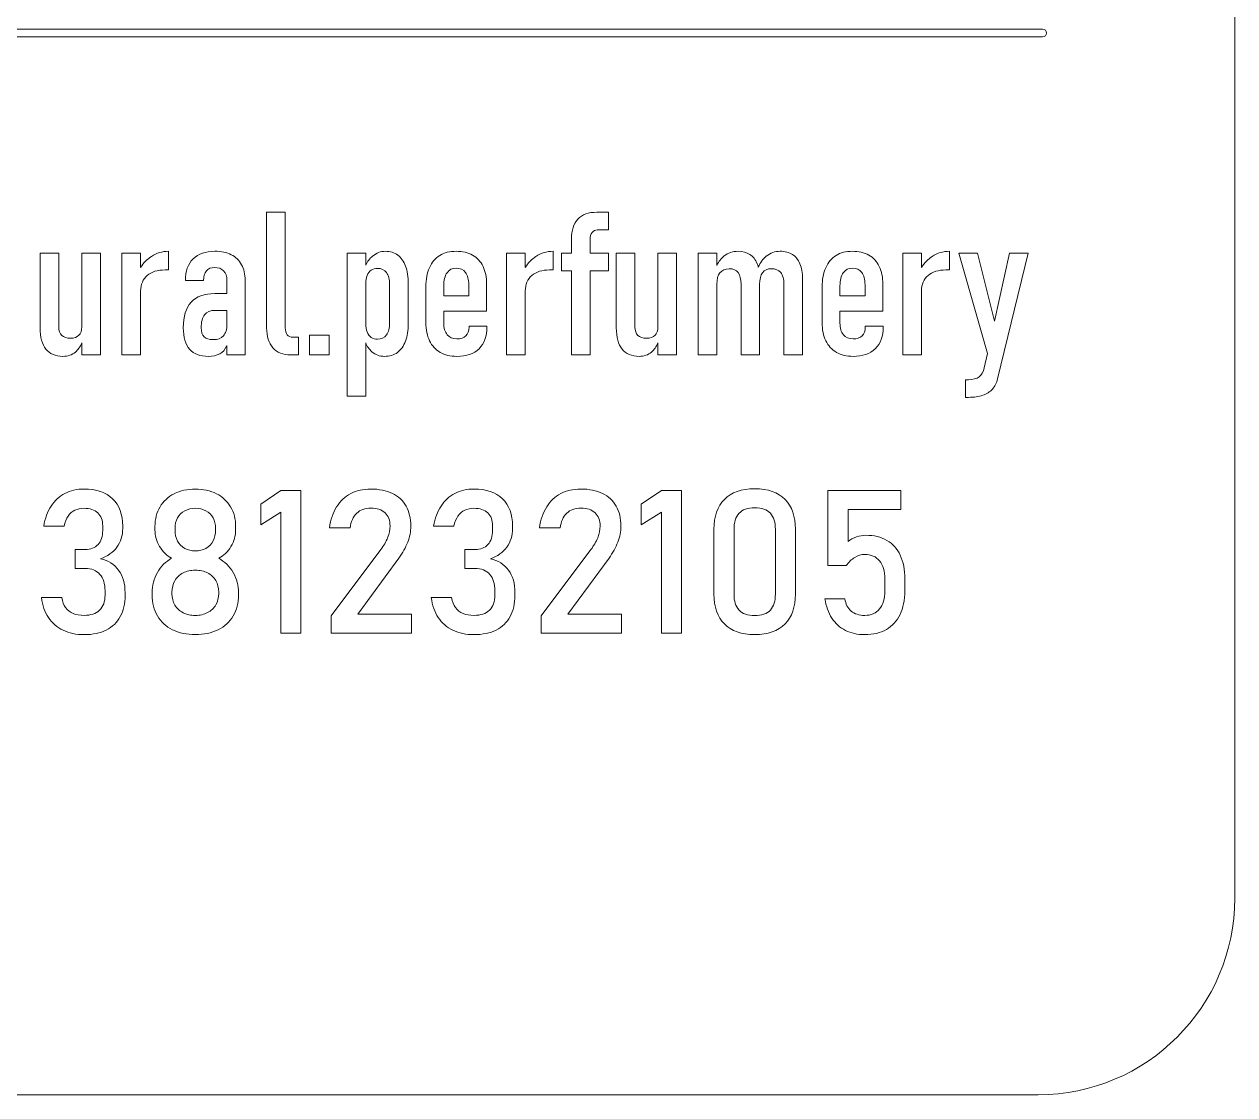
# Model space of a CAD drawing. Header units: millimetres. Extents: x -20 to 20, y -20 to 20.
# Drawn here: x 1.52 to 20, y -20 to -3.65 of the extents above; entities that cross this region are included whole.
import ezdxf

# ---------------------------------------------------------------- set-up
doc = ezdxf.new("R2010")
doc.units = ezdxf.units.MM
doc.header["$MEASUREMENT"] = 0
doc.layers.add('Layer 1', color=7, linetype='Continuous')

msp = doc.modelspace()

# ---------------------------------------------------------------- linework, layer by layer
at = {"layer": 'Layer 1', "color": 250, "lineweight": 18}
msp.add_open_spline([(17, 20), (17, 20), (-17, 20), (-17, 20), (-18.6523, 20), (-20, 18.6523), (-20, 17), (-20, 17), (-20, -17), (-20, -17), (-20, -18.6523), (-18.6523, -20), (-17, -20), (-17, -20), (17, -20), (17, -20), (18.6523, -20), (20, -18.6523), (20, -17), (20, -17), (20, 17), (20, 17), (20, 18.6523), (18.6523, 20), (17, 20)], degree=3, knots=[0, 0, 0, 0, 0.125, 0.125, 0.125, 0.25, 0.25, 0.25, 0.375, 0.375, 0.375, 0.5, 0.5, 0.5, 0.625, 0.625, 0.625, 0.75, 0.75, 0.75, 0.875, 0.875, 0.875, 1, 1, 1, 1], dxfattribs=at)
at = {"layer": 'Layer 1', "color": 250, "lineweight": 9}
for points, knots in [([(-8.4018, -3.8484), (-8.4348, -3.8484), (-8.4615, -3.8216), (-8.4615, -3.7887), (-8.4615, -3.7557), (-8.4348, -3.729), (-8.4018, -3.729), (-8.4018, -3.729), (17.0655, -3.729), (17.0655, -3.729), (17.0985, -3.729), (17.1252, -3.7557), (17.1252, -3.7887), (17.1252, -3.8216), (17.0985, -3.8484), (17.0655, -3.8484), (17.0655, -3.8484), (-8.4018, -3.8484), (-8.4018, -3.8484)], [0, 0, 0, 0, 0.1666667, 0.1666667, 0.1666667, 0.3333333, 0.3333333, 0.3333333, 0.5, 0.5, 0.5, 0.6666667, 0.6666667, 0.6666667, 0.8333333, 0.8333333, 0.8333333, 1, 1, 1, 1]), ([(5.5049, -8.2903), (5.5049, -8.3353), (5.5147, -8.3705), (5.5341, -8.3951), (5.5535, -8.4201), (5.5816, -8.4329), (5.6189, -8.4329), (5.6189, -8.4329), (5.7043, -8.4329), (5.7043, -8.4329), (5.7043, -8.4329), (5.7043, -8.7023), (5.7043, -8.7023), (5.7043, -8.7023), (5.5842, -8.7023), (5.5842, -8.7023), (5.4686, -8.7023), (5.3787, -8.6665), (5.3153, -8.5944), (5.2519, -8.5224), (5.2202, -8.4211), (5.2202, -8.2903), (5.2202, -8.2903), (5.2202, -6.5246), (5.2202, -6.5246), (5.2202, -6.5246), (5.5049, -6.5246), (5.5049, -6.5246), (5.5049, -6.5246), (5.5049, -8.2903), (5.5049, -8.2903)], [0, 0, 0, 0, 0.1, 0.1, 0.1, 0.2, 0.2, 0.2, 0.3, 0.3, 0.3, 0.4, 0.4, 0.4, 0.5, 0.5, 0.5, 0.6, 0.6, 0.6, 0.7, 0.7, 0.7, 0.8, 0.8, 0.8, 0.9, 0.9, 0.9, 1, 1, 1, 1]), ([(9.8741, -6.9366), (9.8741, -6.8006), (9.9063, -6.6984), (9.9708, -6.6289), (10.0352, -6.5593), (10.1323, -6.5246), (10.2621, -6.5246), (10.2621, -6.5246), (10.4385, -6.5246), (10.4385, -6.5246), (10.4385, -6.5246), (10.4385, -6.7945), (10.4385, -6.7945), (10.4385, -6.7945), (10.2708, -6.7945), (10.2708, -6.7945), (10.235, -6.7945), (10.2074, -6.8073), (10.1875, -6.8334), (10.1681, -6.8594), (10.1584, -6.8942), (10.1584, -6.9381), (10.1584, -6.9381), (10.1584, -7.1477), (10.1584, -7.1477), (10.1584, -7.1477), (10.4385, -7.1477), (10.4385, -7.1477), (10.4385, -7.1477), (10.4385, -7.4171), (10.4385, -7.4171), (10.4385, -7.4171), (10.1584, -7.4171), (10.1584, -7.4171), (10.1584, -7.4171), (10.1584, -8.7023), (10.1584, -8.7023), (10.1584, -8.7023), (9.8741, -8.7023), (9.8741, -8.7023), (9.8741, -8.7023), (9.8741, -7.4171), (9.8741, -7.4171), (9.8741, -7.4171), (9.7213, -7.4171), (9.7213, -7.4171), (9.7213, -7.4171), (9.7213, -7.1477), (9.7213, -7.1477), (9.7213, -7.1477), (9.8741, -7.1477), (9.8741, -7.1477), (9.8741, -7.1477), (9.8741, -6.9366), (9.8741, -6.9366)], [0, 0, 0, 0, 0.0555556, 0.0555556, 0.0555556, 0.1111111, 0.1111111, 0.1111111, 0.1666667, 0.1666667, 0.1666667, 0.2222222, 0.2222222, 0.2222222, 0.2777778, 0.2777778, 0.2777778, 0.3333333, 0.3333333, 0.3333333, 0.3888889, 0.3888889, 0.3888889, 0.4444444, 0.4444444, 0.4444444, 0.5, 0.5, 0.5, 0.5555556, 0.5555556, 0.5555556, 0.6111111, 0.6111111, 0.6111111, 0.6666667, 0.6666667, 0.6666667, 0.7222222, 0.7222222, 0.7222222, 0.7777778, 0.7777778, 0.7777778, 0.8333333, 0.8333333, 0.8333333, 0.8888889, 0.8888889, 0.8888889, 0.9444444, 0.9444444, 0.9444444, 1, 1, 1, 1]), ([(2.3973, -7.1477), (2.3973, -7.1477), (2.6821, -7.1477), (2.6821, -7.1477), (2.6821, -7.1477), (2.6821, -8.7023), (2.6821, -8.7023), (2.6821, -8.7023), (2.3973, -8.7023), (2.3973, -8.7023), (2.3973, -8.7023), (2.3973, -8.52), (2.3973, -8.52), (2.3719, -8.5798), (2.3395, -8.6265), (2.3002, -8.6599), (2.2491, -8.7028), (2.1857, -8.7248), (2.11, -8.7248), (1.995, -8.7248), (1.9086, -8.688), (1.8503, -8.6139), (1.7915, -8.5402), (1.7624, -8.4319), (1.7624, -8.2887), (1.7624, -8.2887), (1.7624, -7.1477), (1.7624, -7.1477), (1.7624, -7.1477), (2.0471, -7.1477), (2.0471, -7.1477), (2.0471, -7.1477), (2.0471, -8.277), (2.0471, -8.277), (2.0471, -8.3327), (2.062, -8.3751), (2.0921, -8.4043), (2.1218, -8.4334), (2.1657, -8.4477), (2.224, -8.4477), (2.2818, -8.4477), (2.3252, -8.4329), (2.3539, -8.4038), (2.3821, -8.375), (2.3964, -8.3324), (2.3973, -8.2763), (2.3973, -8.2763), (2.3973, -8.2735), (2.3973, -8.2735), (2.3973, -8.2735), (2.3973, -8.2708), (2.3973, -8.2708), (2.3973, -8.2708), (2.3973, -7.1477), (2.3973, -7.1477)], [0, 0, 0, 0, 0.0555556, 0.0555556, 0.0555556, 0.1111111, 0.1111111, 0.1111111, 0.1666667, 0.1666667, 0.1666667, 0.2222222, 0.2222222, 0.2222222, 0.2777778, 0.2777778, 0.2777778, 0.3333333, 0.3333333, 0.3333333, 0.3888889, 0.3888889, 0.3888889, 0.4444444, 0.4444444, 0.4444444, 0.5, 0.5, 0.5, 0.5555556, 0.5555556, 0.5555556, 0.6111111, 0.6111111, 0.6111111, 0.6666667, 0.6666667, 0.6666667, 0.7222222, 0.7222222, 0.7222222, 0.7777778, 0.7777778, 0.7777778, 0.8333333, 0.8333333, 0.8333333, 0.8888889, 0.8888889, 0.8888889, 0.9444444, 0.9444444, 0.9444444, 1, 1, 1, 1]), ([(3.0113, -7.1477), (3.0113, -7.1477), (3.296, -7.1477), (3.296, -7.1477), (3.296, -7.1477), (3.296, -7.3661), (3.296, -7.3661), (3.3415, -7.2973), (3.396, -7.2417), (3.4601, -7.1994), (3.5394, -7.1472), (3.6268, -7.1206), (3.7229, -7.1206), (3.7229, -7.1206), (3.7229, -7.1206), (3.7229, -7.1206), (3.7229, -7.1206), (3.7229, -7.4054), (3.7229, -7.4054), (3.7157, -7.4054), (3.7081, -7.4054), (3.6994, -7.4054), (3.6912, -7.4054), (3.681, -7.4054), (3.6687, -7.4054), (3.5532, -7.4054), (3.4627, -7.4335), (3.3973, -7.4897), (3.3318, -7.5465), (3.2981, -7.6242), (3.296, -7.7228), (3.296, -7.7228), (3.296, -8.7023), (3.296, -8.7023), (3.296, -8.7023), (3.0113, -8.7023), (3.0113, -8.7023), (3.0113, -8.7023), (3.0113, -7.1477), (3.0113, -7.1477)], [0, 0, 0, 0, 0.0769231, 0.0769231, 0.0769231, 0.1538462, 0.1538462, 0.1538462, 0.2307692, 0.2307692, 0.2307692, 0.3076923, 0.3076923, 0.3076923, 0.3846154, 0.3846154, 0.3846154, 0.4615385, 0.4615385, 0.4615385, 0.5384615, 0.5384615, 0.5384615, 0.6153846, 0.6153846, 0.6153846, 0.6923077, 0.6923077, 0.6923077, 0.7692308, 0.7692308, 0.7692308, 0.8461538, 0.8461538, 0.8461538, 0.9230769, 0.9230769, 0.9230769, 1, 1, 1, 1]), ([(4.6139, -7.5654), (4.6139, -7.5025), (4.597, -7.4539), (4.5638, -7.4197), (4.5301, -7.3849), (4.4836, -7.3681), (4.4238, -7.3681), (4.3706, -7.3681), (4.3297, -7.3849), (4.3, -7.4197), (4.2709, -7.4539), (4.2561, -7.5025), (4.2561, -7.5654), (4.2561, -7.5654), (3.979, -7.5654), (3.979, -7.5654), (3.979, -7.4238), (4.0184, -7.3144), (4.0971, -7.2367), (4.1763, -7.1595), (4.2873, -7.1206), (4.4314, -7.1206), (4.528, -7.1206), (4.6109, -7.138), (4.6799, -7.1733), (4.7489, -7.2081), (4.801, -7.2587), (4.8373, -7.3251), (4.8731, -7.3916), (4.891, -7.4718), (4.891, -7.5654), (4.891, -7.5654), (4.891, -8.7023), (4.891, -8.7023), (4.891, -8.7023), (4.6139, -8.7023), (4.6139, -8.7023), (4.6139, -8.7023), (4.6139, -8.5586), (4.6139, -8.5586), (4.6139, -8.5586), (4.6088, -8.5704), (4.6088, -8.5704), (4.5853, -8.6226), (4.5505, -8.6609), (4.504, -8.6865), (4.4575, -8.712), (4.3997, -8.7248), (4.3307, -8.7248), (4.2029, -8.7248), (4.1073, -8.6885), (4.0434, -8.6164), (3.9795, -8.5438), (3.9473, -8.4349), (3.9473, -8.2887), (3.9473, -8.1144), (3.9872, -7.9836), (4.0674, -7.8972), (4.1472, -7.8108), (4.2673, -7.7678), (4.4284, -7.7678), (4.4284, -7.7678), (4.6139, -7.7678), (4.6139, -7.7678), (4.6139, -7.7678), (4.6139, -7.5654), (4.6139, -7.5654)], [0, 0, 0, 0, 0.0454545, 0.0454545, 0.0454545, 0.0909091, 0.0909091, 0.0909091, 0.1363636, 0.1363636, 0.1363636, 0.1818182, 0.1818182, 0.1818182, 0.2272727, 0.2272727, 0.2272727, 0.2727273, 0.2727273, 0.2727273, 0.3181818, 0.3181818, 0.3181818, 0.3636364, 0.3636364, 0.3636364, 0.4090909, 0.4090909, 0.4090909, 0.4545455, 0.4545455, 0.4545455, 0.5, 0.5, 0.5, 0.5454545, 0.5454545, 0.5454545, 0.5909091, 0.5909091, 0.5909091, 0.6363636, 0.6363636, 0.6363636, 0.6818182, 0.6818182, 0.6818182, 0.7272727, 0.7272727, 0.7272727, 0.7727273, 0.7727273, 0.7727273, 0.8181818, 0.8181818, 0.8181818, 0.8636364, 0.8636364, 0.8636364, 0.9090909, 0.9090909, 0.9090909, 0.9545455, 0.9545455, 0.9545455, 1, 1, 1, 1]), ([(6.4471, -7.1477), (6.4471, -7.1477), (6.7318, -7.1477), (6.7318, -7.1477), (6.7318, -7.1477), (6.7318, -7.3311), (6.7318, -7.3311), (6.7601, -7.2753), (6.795, -7.2299), (6.8366, -7.1948), (6.8954, -7.1457), (6.9609, -7.1206), (7.0329, -7.1206), (7.1066, -7.1206), (7.1699, -7.1401), (7.2221, -7.1784), (7.2747, -7.2168), (7.3146, -7.273), (7.3412, -7.3471), (7.3683, -7.4207), (7.3816, -7.5102), (7.3816, -7.615), (7.3816, -7.615), (7.3816, -8.2218), (7.3816, -8.2218), (7.3816, -8.3276), (7.3678, -8.4181), (7.3392, -8.4932), (7.3105, -8.5689), (7.2696, -8.6261), (7.2154, -8.6655), (7.1618, -8.7049), (7.0963, -8.7248), (7.0191, -8.7248), (6.9455, -8.7248), (6.8811, -8.7013), (6.8269, -8.6542), (6.7863, -8.6193), (6.7548, -8.5747), (6.7318, -8.5195), (6.7318, -8.5195), (6.7318, -9.3341), (6.7318, -9.3341), (6.7318, -9.3341), (6.4471, -9.3341), (6.4471, -9.3341), (6.4471, -9.3341), (6.4471, -7.1477), (6.4471, -7.1477)], [0, 0, 0, 0, 0.0625, 0.0625, 0.0625, 0.125, 0.125, 0.125, 0.1875, 0.1875, 0.1875, 0.25, 0.25, 0.25, 0.3125, 0.3125, 0.3125, 0.375, 0.375, 0.375, 0.4375, 0.4375, 0.4375, 0.5, 0.5, 0.5, 0.5625, 0.5625, 0.5625, 0.625, 0.625, 0.625, 0.6875, 0.6875, 0.6875, 0.75, 0.75, 0.75, 0.8125, 0.8125, 0.8125, 0.875, 0.875, 0.875, 0.9375, 0.9375, 0.9375, 1, 1, 1, 1]), ([(8.1243, -8.7248), (8.0246, -8.7248), (7.9398, -8.7043), (7.8692, -8.664), (7.7987, -8.6236), (7.745, -8.5648), (7.7077, -8.4881), (7.6699, -8.4114), (7.6515, -8.3184), (7.6515, -8.2095), (7.6515, -8.2095), (7.6515, -7.6661), (7.6515, -7.6661), (7.6515, -7.5511), (7.6693, -7.4529), (7.7062, -7.3711), (7.7425, -7.2888), (7.7951, -7.227), (7.8641, -7.1845), (7.9326, -7.1421), (8.0159, -7.1206), (8.1126, -7.1206), (8.2102, -7.1206), (8.294, -7.1406), (8.3641, -7.1799), (8.4341, -7.2193), (8.4873, -7.2766), (8.5236, -7.3522), (8.5604, -7.4274), (8.5783, -7.5189), (8.5783, -7.6257), (8.5783, -7.6257), (8.5783, -8.0357), (8.5783, -8.0357), (8.5783, -8.0357), (7.9239, -8.0357), (7.9239, -8.0357), (7.9239, -8.0357), (7.9239, -8.2172), (7.9239, -8.2172), (7.9239, -8.2928), (7.9413, -8.3521), (7.9761, -8.3946), (8.0113, -8.437), (8.0604, -8.4579), (8.1243, -8.4579), (8.1836, -8.4579), (8.2291, -8.4426), (8.2618, -8.4109), (8.294, -8.3797), (8.3104, -8.3347), (8.3104, -8.277), (8.3104, -8.277), (8.3104, -8.2662), (8.3104, -8.2662), (8.3104, -8.2662), (8.5829, -8.2662), (8.5829, -8.2662), (8.5829, -8.2662), (8.5829, -8.277), (8.5829, -8.277), (8.5829, -8.4196), (8.543, -8.53), (8.4632, -8.6077), (8.383, -8.6859), (8.2705, -8.7248), (8.1243, -8.7248)], [0, 0, 0, 0, 0.0454545, 0.0454545, 0.0454545, 0.0909091, 0.0909091, 0.0909091, 0.1363636, 0.1363636, 0.1363636, 0.1818182, 0.1818182, 0.1818182, 0.2272727, 0.2272727, 0.2272727, 0.2727273, 0.2727273, 0.2727273, 0.3181818, 0.3181818, 0.3181818, 0.3636364, 0.3636364, 0.3636364, 0.4090909, 0.4090909, 0.4090909, 0.4545455, 0.4545455, 0.4545455, 0.5, 0.5, 0.5, 0.5454545, 0.5454545, 0.5454545, 0.5909091, 0.5909091, 0.5909091, 0.6363636, 0.6363636, 0.6363636, 0.6818182, 0.6818182, 0.6818182, 0.7272727, 0.7272727, 0.7272727, 0.7727273, 0.7727273, 0.7727273, 0.8181818, 0.8181818, 0.8181818, 0.8636364, 0.8636364, 0.8636364, 0.9090909, 0.9090909, 0.9090909, 0.9545455, 0.9545455, 0.9545455, 1, 1, 1, 1]), ([(8.8824, -7.1477), (8.8824, -7.1477), (9.1671, -7.1477), (9.1671, -7.1477), (9.1671, -7.1477), (9.1671, -7.3661), (9.1671, -7.3661), (9.2126, -7.2973), (9.2671, -7.2417), (9.3312, -7.1994), (9.4105, -7.1472), (9.4979, -7.1206), (9.594, -7.1206), (9.594, -7.1206), (9.594, -7.1206), (9.594, -7.1206), (9.594, -7.1206), (9.594, -7.4054), (9.594, -7.4054), (9.5868, -7.4054), (9.5792, -7.4054), (9.5705, -7.4054), (9.5623, -7.4054), (9.5521, -7.4054), (9.5398, -7.4054), (9.4243, -7.4054), (9.3338, -7.4335), (9.2684, -7.4897), (9.2029, -7.5465), (9.1692, -7.6242), (9.1671, -7.7228), (9.1671, -7.7228), (9.1671, -8.7023), (9.1671, -8.7023), (9.1671, -8.7023), (8.8824, -8.7023), (8.8824, -8.7023), (8.8824, -8.7023), (8.8824, -7.1477), (8.8824, -7.1477)], [0, 0, 0, 0, 0.0769231, 0.0769231, 0.0769231, 0.1538462, 0.1538462, 0.1538462, 0.2307692, 0.2307692, 0.2307692, 0.3076923, 0.3076923, 0.3076923, 0.3846154, 0.3846154, 0.3846154, 0.4615385, 0.4615385, 0.4615385, 0.5384615, 0.5384615, 0.5384615, 0.6153846, 0.6153846, 0.6153846, 0.6923077, 0.6923077, 0.6923077, 0.7692308, 0.7692308, 0.7692308, 0.8461538, 0.8461538, 0.8461538, 0.9230769, 0.9230769, 0.9230769, 1, 1, 1, 1]), ([(11.193, -7.1477), (11.193, -7.1477), (11.4778, -7.1477), (11.4778, -7.1477), (11.4778, -7.1477), (11.4778, -8.7023), (11.4778, -8.7023), (11.4778, -8.7023), (11.193, -8.7023), (11.193, -8.7023), (11.193, -8.7023), (11.193, -8.52), (11.193, -8.52), (11.1676, -8.5798), (11.1352, -8.6265), (11.0959, -8.6599), (11.0448, -8.7028), (10.9814, -8.7248), (10.9057, -8.7248), (10.7907, -8.7248), (10.7043, -8.688), (10.646, -8.6139), (10.5872, -8.5402), (10.5581, -8.4319), (10.5581, -8.2887), (10.5581, -8.2887), (10.5581, -7.1477), (10.5581, -7.1477), (10.5581, -7.1477), (10.8428, -7.1477), (10.8428, -7.1477), (10.8428, -7.1477), (10.8428, -8.277), (10.8428, -8.277), (10.8428, -8.3327), (10.8577, -8.3751), (10.8878, -8.4043), (10.9175, -8.4334), (10.9614, -8.4477), (11.0197, -8.4477), (11.0775, -8.4477), (11.1209, -8.4329), (11.1496, -8.4038), (11.1778, -8.375), (11.1921, -8.3324), (11.193, -8.2763), (11.193, -8.2763), (11.193, -8.2735), (11.193, -8.2735), (11.193, -8.2735), (11.193, -8.2708), (11.193, -8.2708), (11.193, -8.2708), (11.193, -7.1477), (11.193, -7.1477)], [0, 0, 0, 0, 0.0555556, 0.0555556, 0.0555556, 0.1111111, 0.1111111, 0.1111111, 0.1666667, 0.1666667, 0.1666667, 0.2222222, 0.2222222, 0.2222222, 0.2777778, 0.2777778, 0.2777778, 0.3333333, 0.3333333, 0.3333333, 0.3888889, 0.3888889, 0.3888889, 0.4444444, 0.4444444, 0.4444444, 0.5, 0.5, 0.5, 0.5555556, 0.5555556, 0.5555556, 0.6111111, 0.6111111, 0.6111111, 0.6666667, 0.6666667, 0.6666667, 0.7222222, 0.7222222, 0.7222222, 0.7777778, 0.7777778, 0.7777778, 0.8333333, 0.8333333, 0.8333333, 0.8888889, 0.8888889, 0.8888889, 0.9444444, 0.9444444, 0.9444444, 1, 1, 1, 1]), ([(13.1162, -7.6242), (13.1162, -7.5439), (13.1003, -7.4846), (13.0681, -7.4458), (13.0364, -7.4069), (12.9884, -7.3875), (12.9245, -7.3875), (12.8647, -7.3875), (12.8197, -7.4074), (12.7906, -7.4478), (12.7618, -7.4869), (12.747, -7.5463), (12.7461, -7.6252), (12.7461, -7.6252), (12.7461, -7.629), (12.7461, -7.629), (12.7461, -7.629), (12.7461, -7.6329), (12.7461, -7.6329), (12.7461, -7.6329), (12.7461, -8.7023), (12.7461, -8.7023), (12.7461, -8.7023), (12.4619, -8.7023), (12.4619, -8.7023), (12.4619, -8.7023), (12.4619, -7.6242), (12.4619, -7.6242), (12.4619, -7.5439), (12.447, -7.4846), (12.4174, -7.4458), (12.3877, -7.4069), (12.3433, -7.3875), (12.2834, -7.3875), (12.2195, -7.3875), (12.1715, -7.4079), (12.1398, -7.4488), (12.1086, -7.4884), (12.0927, -7.5473), (12.0917, -7.6253), (12.0917, -7.6253), (12.0917, -7.6291), (12.0917, -7.6291), (12.0917, -7.6291), (12.0917, -7.6329), (12.0917, -7.6329), (12.0917, -7.6329), (12.0917, -8.7023), (12.0917, -8.7023), (12.0917, -8.7023), (11.807, -8.7023), (11.807, -8.7023), (11.807, -8.7023), (11.807, -7.1477), (11.807, -7.1477), (11.807, -7.1477), (12.0917, -7.1477), (12.0917, -7.1477), (12.0917, -7.1477), (12.0917, -7.3363), (12.0917, -7.3363), (12.1224, -7.2755), (12.1601, -7.2277), (12.2047, -7.1927), (12.2661, -7.1447), (12.3371, -7.1206), (12.4184, -7.1206), (12.4879, -7.1206), (12.5477, -7.137), (12.5963, -7.1687), (12.6454, -7.2004), (12.6827, -7.2479), (12.7077, -7.3103), (12.7147, -7.3274), (12.7209, -7.3455), (12.7259, -7.3646), (12.7566, -7.2923), (12.7969, -7.2359), (12.8473, -7.1958), (12.9097, -7.1457), (12.9807, -7.1206), (13.0605, -7.1206), (13.1336, -7.1206), (13.1954, -7.137), (13.2455, -7.1692), (13.2961, -7.2019), (13.3345, -7.2495), (13.3611, -7.3118), (13.3876, -7.3742), (13.4004, -7.4504), (13.4004, -7.5403), (13.4004, -7.5403), (13.4004, -8.7023), (13.4004, -8.7023), (13.4004, -8.7023), (13.1162, -8.7023), (13.1162, -8.7023), (13.1162, -8.7023), (13.1162, -7.6242), (13.1162, -7.6242)], [0, 0, 0, 0, 0.030303, 0.030303, 0.030303, 0.0606061, 0.0606061, 0.0606061, 0.0909091, 0.0909091, 0.0909091, 0.1212121, 0.1212121, 0.1212121, 0.1515152, 0.1515152, 0.1515152, 0.1818182, 0.1818182, 0.1818182, 0.2121212, 0.2121212, 0.2121212, 0.2424242, 0.2424242, 0.2424242, 0.2727273, 0.2727273, 0.2727273, 0.3030303, 0.3030303, 0.3030303, 0.3333333, 0.3333333, 0.3333333, 0.3636364, 0.3636364, 0.3636364, 0.3939394, 0.3939394, 0.3939394, 0.4242424, 0.4242424, 0.4242424, 0.4545455, 0.4545455, 0.4545455, 0.4848485, 0.4848485, 0.4848485, 0.5151515, 0.5151515, 0.5151515, 0.5454545, 0.5454545, 0.5454545, 0.5757576, 0.5757576, 0.5757576, 0.6060606, 0.6060606, 0.6060606, 0.6363636, 0.6363636, 0.6363636, 0.6666667, 0.6666667, 0.6666667, 0.6969697, 0.6969697, 0.6969697, 0.7272727, 0.7272727, 0.7272727, 0.7575758, 0.7575758, 0.7575758, 0.7878788, 0.7878788, 0.7878788, 0.8181818, 0.8181818, 0.8181818, 0.8484848, 0.8484848, 0.8484848, 0.8787879, 0.8787879, 0.8787879, 0.9090909, 0.9090909, 0.9090909, 0.9393939, 0.9393939, 0.9393939, 0.969697, 0.969697, 0.969697, 1, 1, 1, 1]), ([(14.1733, -8.7248), (14.0736, -8.7248), (13.9888, -8.7043), (13.9182, -8.664), (13.8477, -8.6236), (13.794, -8.5648), (13.7567, -8.4881), (13.7189, -8.4114), (13.7005, -8.3184), (13.7005, -8.2095), (13.7005, -8.2095), (13.7005, -7.6661), (13.7005, -7.6661), (13.7005, -7.5511), (13.7183, -7.4529), (13.7552, -7.3711), (13.7915, -7.2888), (13.8441, -7.227), (13.9131, -7.1845), (13.9816, -7.1421), (14.0649, -7.1206), (14.1616, -7.1206), (14.2592, -7.1206), (14.343, -7.1406), (14.4131, -7.1799), (14.4831, -7.2193), (14.5363, -7.2766), (14.5726, -7.3522), (14.6094, -7.4274), (14.6273, -7.5189), (14.6273, -7.6257), (14.6273, -7.6257), (14.6273, -8.0357), (14.6273, -8.0357), (14.6273, -8.0357), (13.9729, -8.0357), (13.9729, -8.0357), (13.9729, -8.0357), (13.9729, -8.2172), (13.9729, -8.2172), (13.9729, -8.2928), (13.9903, -8.3521), (14.0251, -8.3946), (14.0603, -8.437), (14.1094, -8.4579), (14.1733, -8.4579), (14.2326, -8.4579), (14.2781, -8.4426), (14.3108, -8.4109), (14.343, -8.3797), (14.3594, -8.3347), (14.3594, -8.277), (14.3594, -8.277), (14.3594, -8.2662), (14.3594, -8.2662), (14.3594, -8.2662), (14.6319, -8.2662), (14.6319, -8.2662), (14.6319, -8.2662), (14.6319, -8.277), (14.6319, -8.277), (14.6319, -8.4196), (14.592, -8.53), (14.5122, -8.6077), (14.432, -8.6859), (14.3195, -8.7248), (14.1733, -8.7248)], [0, 0, 0, 0, 0.0454545, 0.0454545, 0.0454545, 0.0909091, 0.0909091, 0.0909091, 0.1363636, 0.1363636, 0.1363636, 0.1818182, 0.1818182, 0.1818182, 0.2272727, 0.2272727, 0.2272727, 0.2727273, 0.2727273, 0.2727273, 0.3181818, 0.3181818, 0.3181818, 0.3636364, 0.3636364, 0.3636364, 0.4090909, 0.4090909, 0.4090909, 0.4545455, 0.4545455, 0.4545455, 0.5, 0.5, 0.5, 0.5454545, 0.5454545, 0.5454545, 0.5909091, 0.5909091, 0.5909091, 0.6363636, 0.6363636, 0.6363636, 0.6818182, 0.6818182, 0.6818182, 0.7272727, 0.7272727, 0.7272727, 0.7727273, 0.7727273, 0.7727273, 0.8181818, 0.8181818, 0.8181818, 0.8636364, 0.8636364, 0.8636364, 0.9090909, 0.9090909, 0.9090909, 0.9545455, 0.9545455, 0.9545455, 1, 1, 1, 1]), ([(14.9314, -7.1477), (14.9314, -7.1477), (15.2161, -7.1477), (15.2161, -7.1477), (15.2161, -7.1477), (15.2161, -7.3661), (15.2161, -7.3661), (15.2616, -7.2973), (15.3161, -7.2417), (15.3802, -7.1994), (15.4595, -7.1472), (15.5469, -7.1206), (15.643, -7.1206), (15.643, -7.1206), (15.643, -7.1206), (15.643, -7.1206), (15.643, -7.1206), (15.643, -7.4054), (15.643, -7.4054), (15.6358, -7.4054), (15.6282, -7.4054), (15.6195, -7.4054), (15.6113, -7.4054), (15.6011, -7.4054), (15.5888, -7.4054), (15.4733, -7.4054), (15.3828, -7.4335), (15.3174, -7.4897), (15.2519, -7.5465), (15.2182, -7.6242), (15.2161, -7.7228), (15.2161, -7.7228), (15.2161, -8.7023), (15.2161, -8.7023), (15.2161, -8.7023), (14.9314, -8.7023), (14.9314, -8.7023), (14.9314, -8.7023), (14.9314, -7.1477), (14.9314, -7.1477)], [0, 0, 0, 0, 0.0769231, 0.0769231, 0.0769231, 0.1538462, 0.1538462, 0.1538462, 0.2307692, 0.2307692, 0.2307692, 0.3076923, 0.3076923, 0.3076923, 0.3846154, 0.3846154, 0.3846154, 0.4615385, 0.4615385, 0.4615385, 0.5384615, 0.5384615, 0.5384615, 0.6153846, 0.6153846, 0.6153846, 0.6923077, 0.6923077, 0.6923077, 0.7692308, 0.7692308, 0.7692308, 0.8461538, 0.8461538, 0.8461538, 0.9230769, 0.9230769, 0.9230769, 1, 1, 1, 1]), ([(16.8469, -7.1477), (16.8469, -7.1477), (16.3796, -9.0663), (16.3796, -9.0663), (16.3638, -9.1302), (16.3372, -9.1828), (16.2999, -9.2247), (16.2621, -9.2667), (16.213, -9.2984), (16.1522, -9.3193), (16.0913, -9.3403), (16.0182, -9.351), (15.9334, -9.351), (15.9334, -9.351), (15.8914, -9.351), (15.8914, -9.351), (15.8914, -9.351), (15.8914, -9.0811), (15.8914, -9.0811), (15.8914, -9.0811), (15.9334, -9.0811), (15.9334, -9.0811), (16.0034, -9.0811), (16.0576, -9.0663), (16.0969, -9.0371), (16.1358, -9.0075), (16.1619, -8.9625), (16.1746, -8.9017), (16.1746, -8.9017), (16.2226, -8.6829), (16.2226, -8.6829), (16.2226, -8.6829), (15.7851, -7.1477), (15.7851, -7.1477), (15.7851, -7.1477), (16.0729, -7.1477), (16.0729, -7.1477), (16.0729, -7.1477), (16.3313, -8.1878), (16.3313, -8.1878), (16.3313, -8.1878), (16.5596, -7.1477), (16.5596, -7.1477), (16.5596, -7.1477), (16.8469, -7.1477), (16.8469, -7.1477)], [0, 0, 0, 0, 0.0666667, 0.0666667, 0.0666667, 0.1333333, 0.1333333, 0.1333333, 0.2, 0.2, 0.2, 0.2666667, 0.2666667, 0.2666667, 0.3333333, 0.3333333, 0.3333333, 0.4, 0.4, 0.4, 0.4666667, 0.4666667, 0.4666667, 0.5333333, 0.5333333, 0.5333333, 0.6, 0.6, 0.6, 0.6666667, 0.6666667, 0.6666667, 0.7333333, 0.7333333, 0.7333333, 0.8, 0.8, 0.8, 0.8666667, 0.8666667, 0.8666667, 0.9333333, 0.9333333, 0.9333333, 1, 1, 1, 1]), ([(6.7318, -7.6141), (6.7318, -7.6141), (6.7318, -7.6164), (6.7318, -7.6164), (6.7318, -7.6164), (6.7318, -7.6188), (6.7318, -7.6188), (6.7318, -7.6188), (6.7318, -7.6211), (6.7318, -7.6211), (6.7318, -7.6211), (6.7318, -8.2172), (6.7318, -8.2172), (6.7318, -8.2172), (6.7318, -8.2196), (6.7318, -8.2196), (6.7318, -8.2196), (6.7318, -8.222), (6.7318, -8.222), (6.7318, -8.222), (6.7318, -8.2244), (6.7318, -8.2244), (6.7324, -8.273), (6.7396, -8.3151), (6.7533, -8.3506), (6.7681, -8.3874), (6.7891, -8.4155), (6.8162, -8.4349), (6.8438, -8.4544), (6.8765, -8.4641), (6.9143, -8.4641), (6.9716, -8.4641), (7.0161, -8.4421), (7.0488, -8.3976), (7.081, -8.3532), (7.0974, -8.2908), (7.0974, -8.211), (7.0974, -8.211), (7.0974, -7.6267), (7.0974, -7.6267), (7.0974, -7.5501), (7.081, -7.4897), (7.0488, -7.4463), (7.0161, -7.4028), (6.9716, -7.3814), (6.9143, -7.3814), (6.8765, -7.3814), (6.8438, -7.3911), (6.8162, -7.41), (6.7891, -7.4289), (6.7681, -7.456), (6.7533, -7.4923), (6.7397, -7.5264), (6.7325, -7.567), (6.7318, -7.6141)], [0, 0, 0, 0, 0.0555556, 0.0555556, 0.0555556, 0.1111111, 0.1111111, 0.1111111, 0.1666667, 0.1666667, 0.1666667, 0.2222222, 0.2222222, 0.2222222, 0.2777778, 0.2777778, 0.2777778, 0.3333333, 0.3333333, 0.3333333, 0.3888889, 0.3888889, 0.3888889, 0.4444444, 0.4444444, 0.4444444, 0.5, 0.5, 0.5, 0.5555556, 0.5555556, 0.5555556, 0.6111111, 0.6111111, 0.6111111, 0.6666667, 0.6666667, 0.6666667, 0.7222222, 0.7222222, 0.7222222, 0.7777778, 0.7777778, 0.7777778, 0.8333333, 0.8333333, 0.8333333, 0.8888889, 0.8888889, 0.8888889, 0.9444444, 0.9444444, 0.9444444, 1, 1, 1, 1]), ([(7.9239, -7.8005), (7.9239, -7.8005), (8.3058, -7.8005), (8.3058, -7.8005), (8.3058, -7.8005), (8.3058, -7.6313), (8.3058, -7.6313), (8.3058, -7.5506), (8.2889, -7.4882), (8.2557, -7.4442), (8.222, -7.4003), (8.1744, -7.3783), (8.1126, -7.3783), (8.0527, -7.3783), (8.0062, -7.4018), (7.9735, -7.4488), (7.9403, -7.4959), (7.9239, -7.5628), (7.9239, -7.6492), (7.9239, -7.6492), (7.9239, -7.8005), (7.9239, -7.8005)], [0, 0, 0, 0, 0.1428571, 0.1428571, 0.1428571, 0.2857143, 0.2857143, 0.2857143, 0.4285714, 0.4285714, 0.4285714, 0.5714286, 0.5714286, 0.5714286, 0.7142857, 0.7142857, 0.7142857, 0.8571429, 0.8571429, 0.8571429, 1, 1, 1, 1]), ([(13.9729, -7.8005), (13.9729, -7.8005), (14.3548, -7.8005), (14.3548, -7.8005), (14.3548, -7.8005), (14.3548, -7.6313), (14.3548, -7.6313), (14.3548, -7.5506), (14.3379, -7.4882), (14.3047, -7.4442), (14.271, -7.4003), (14.2234, -7.3783), (14.1616, -7.3783), (14.1017, -7.3783), (14.0552, -7.4018), (14.0225, -7.4488), (13.9893, -7.4959), (13.9729, -7.5628), (13.9729, -7.6492), (13.9729, -7.6492), (13.9729, -7.8005), (13.9729, -7.8005)], [0, 0, 0, 0, 0.1428571, 0.1428571, 0.1428571, 0.2857143, 0.2857143, 0.2857143, 0.4285714, 0.4285714, 0.4285714, 0.5714286, 0.5714286, 0.5714286, 0.7142857, 0.7142857, 0.7142857, 0.8571429, 0.8571429, 0.8571429, 1, 1, 1, 1]), ([(4.6139, -8.2372), (4.6139, -8.2372), (4.6139, -8.2335), (4.6139, -8.2335), (4.6139, -8.2335), (4.6139, -8.0224), (4.6139, -8.0224), (4.6139, -8.0224), (4.4299, -8.0224), (4.4299, -8.0224), (4.3599, -8.0224), (4.3072, -8.0444), (4.2724, -8.0889), (4.2377, -8.1333), (4.2203, -8.2003), (4.2203, -8.2887), (4.2203, -8.3501), (4.2351, -8.3951), (4.2658, -8.4252), (4.296, -8.4554), (4.342, -8.4702), (4.4028, -8.4702), (4.4738, -8.4702), (4.5265, -8.4503), (4.5613, -8.4109), (4.5959, -8.3722), (4.6134, -8.3141), (4.6139, -8.2372)], [0, 0, 0, 0, 0.1111111, 0.1111111, 0.1111111, 0.2222222, 0.2222222, 0.2222222, 0.3333333, 0.3333333, 0.3333333, 0.4444444, 0.4444444, 0.4444444, 0.5555556, 0.5555556, 0.5555556, 0.6666667, 0.6666667, 0.6666667, 0.7777778, 0.7777778, 0.7777778, 0.8888889, 0.8888889, 0.8888889, 1, 1, 1, 1]), ([(5.8735, -8.4027), (5.8735, -8.4027), (6.1731, -8.4027), (6.1731, -8.4027), (6.1731, -8.4027), (6.1731, -8.7023), (6.1731, -8.7023), (6.1731, -8.7023), (5.8735, -8.7023), (5.8735, -8.7023), (5.8735, -8.7023), (5.8735, -8.4027), (5.8735, -8.4027)], [0, 0, 0, 0, 0.25, 0.25, 0.25, 0.5, 0.5, 0.5, 0.75, 0.75, 0.75, 1, 1, 1, 1]), ([(2.4342, -12.9739), (2.3125, -12.9739), (2.2051, -12.9514), (2.1121, -12.9074), (2.0191, -12.863), (1.9444, -12.7986), (1.8882, -12.7142), (1.832, -12.6299), (1.7962, -12.5281), (1.7814, -12.409), (1.7814, -12.409), (2.0927, -12.409), (2.0927, -12.409), (2.1019, -12.4714), (2.1213, -12.522), (2.151, -12.5619), (2.1811, -12.6017), (2.22, -12.6319), (2.267, -12.6513), (2.3145, -12.6708), (2.3703, -12.6805), (2.4342, -12.6805), (2.5349, -12.6805), (2.6136, -12.6534), (2.6693, -12.5997), (2.725, -12.5455), (2.7531, -12.4698), (2.7531, -12.3717), (2.7531, -12.3717), (2.7531, -12.3058), (2.7531, -12.3058), (2.7531, -12.1969), (2.7266, -12.113), (2.6739, -12.0537), (2.6207, -11.9939), (2.5461, -11.9643), (2.449, -11.9643), (2.449, -11.9643), (2.2951, -11.9643), (2.2951, -11.9643), (2.2951, -11.9643), (2.2951, -11.6739), (2.2951, -11.6739), (2.2951, -11.6739), (2.449, -11.6739), (2.449, -11.6739), (2.5338, -11.6739), (2.5998, -11.6484), (2.6468, -11.5977), (2.6938, -11.5466), (2.7174, -11.4745), (2.7174, -11.382), (2.7174, -11.382), (2.7174, -11.3145), (2.7174, -11.3145), (2.7174, -11.2287), (2.6923, -11.1622), (2.6432, -11.1152), (2.5937, -11.0681), (2.5236, -11.0451), (2.4326, -11.0451), (2.381, -11.0451), (2.3345, -11.0548), (2.2936, -11.0743), (2.2527, -11.0937), (2.2179, -11.1233), (2.1893, -11.1637), (2.1607, -11.2046), (2.1402, -11.2552), (2.1269, -11.3161), (2.1269, -11.3161), (1.8171, -11.3161), (1.8171, -11.3161), (1.8371, -11.197), (1.8749, -11.0952), (1.9301, -11.0104), (1.9858, -10.9255), (2.0559, -10.8611), (2.1407, -10.8171), (2.2256, -10.7732), (2.3227, -10.7512), (2.4326, -10.7512), (2.6202, -10.7512), (2.7654, -10.8008), (2.8687, -10.8994), (2.9714, -10.9986), (3.0226, -11.1377), (3.0226, -11.3176), (3.0226, -11.3176), (3.0226, -11.3534), (3.0226, -11.3534), (3.0226, -11.4623), (2.9934, -11.5568), (2.9346, -11.6381), (2.8753, -11.7189), (2.792, -11.7777), (2.6841, -11.8145), (2.8032, -11.8406), (2.8953, -11.8988), (2.9607, -11.9898), (3.0261, -12.0808), (3.0588, -12.1964), (3.0588, -12.3374), (3.0588, -12.3374), (3.0588, -12.3732), (3.0588, -12.3732), (3.0588, -12.5), (3.0343, -12.6084), (2.9852, -12.6984), (2.9362, -12.7883), (2.8651, -12.8563), (2.7721, -12.9033), (2.6785, -12.9504), (2.566, -12.9739), (2.4342, -12.9739)], [0, 0, 0, 0, 0.0263158, 0.0263158, 0.0263158, 0.0526316, 0.0526316, 0.0526316, 0.0789474, 0.0789474, 0.0789474, 0.1052632, 0.1052632, 0.1052632, 0.1315789, 0.1315789, 0.1315789, 0.1578947, 0.1578947, 0.1578947, 0.1842105, 0.1842105, 0.1842105, 0.2105263, 0.2105263, 0.2105263, 0.2368421, 0.2368421, 0.2368421, 0.2631579, 0.2631579, 0.2631579, 0.2894737, 0.2894737, 0.2894737, 0.3157895, 0.3157895, 0.3157895, 0.3421053, 0.3421053, 0.3421053, 0.3684211, 0.3684211, 0.3684211, 0.3947368, 0.3947368, 0.3947368, 0.4210526, 0.4210526, 0.4210526, 0.4473684, 0.4473684, 0.4473684, 0.4736842, 0.4736842, 0.4736842, 0.5, 0.5, 0.5, 0.5263158, 0.5263158, 0.5263158, 0.5526316, 0.5526316, 0.5526316, 0.5789474, 0.5789474, 0.5789474, 0.6052632, 0.6052632, 0.6052632, 0.6315789, 0.6315789, 0.6315789, 0.6578947, 0.6578947, 0.6578947, 0.6842105, 0.6842105, 0.6842105, 0.7105263, 0.7105263, 0.7105263, 0.7368421, 0.7368421, 0.7368421, 0.7631579, 0.7631579, 0.7631579, 0.7894737, 0.7894737, 0.7894737, 0.8157895, 0.8157895, 0.8157895, 0.8421053, 0.8421053, 0.8421053, 0.8684211, 0.8684211, 0.8684211, 0.8947368, 0.8947368, 0.8947368, 0.9210526, 0.9210526, 0.9210526, 0.9473684, 0.9473684, 0.9473684, 0.9736842, 0.9736842, 0.9736842, 1, 1, 1, 1]), ([(4.1313, -12.9739), (3.9994, -12.9739), (3.8834, -12.9488), (3.7837, -12.8987), (3.684, -12.8492), (3.6068, -12.7786), (3.5521, -12.6871), (3.4979, -12.5956), (3.4708, -12.4898), (3.4708, -12.3686), (3.4708, -12.3686), (3.4708, -12.3328), (3.4708, -12.3328), (3.4708, -12.224), (3.4979, -12.1217), (3.5521, -12.0256), (3.6068, -11.93), (3.6794, -11.8574), (3.7699, -11.8089), (3.6932, -11.7669), (3.6314, -11.7061), (3.5853, -11.6269), (3.5388, -11.5471), (3.5153, -11.4638), (3.5153, -11.3759), (3.5153, -11.3759), (3.5153, -11.3232), (3.5153, -11.3232), (3.5153, -11.2097), (3.5409, -11.1095), (3.592, -11.0232), (3.6426, -10.9368), (3.7147, -10.8698), (3.8077, -10.8223), (3.9002, -10.7752), (4.0081, -10.7512), (4.1313, -10.7512), (4.254, -10.7512), (4.3619, -10.7752), (4.4544, -10.8223), (4.5474, -10.8698), (4.6195, -10.9368), (4.6701, -11.0232), (4.7212, -11.1095), (4.7468, -11.2097), (4.7468, -11.3232), (4.7468, -11.3232), (4.7468, -11.3759), (4.7468, -11.3759), (4.7468, -11.4659), (4.7228, -11.5502), (4.6752, -11.6289), (4.6282, -11.7077), (4.5653, -11.768), (4.4876, -11.8089), (4.5791, -11.8585), (4.6527, -11.931), (4.7085, -12.0266), (4.7637, -12.1217), (4.7913, -12.224), (4.7913, -12.3328), (4.7913, -12.3328), (4.7913, -12.3686), (4.7913, -12.3686), (4.7913, -12.4898), (4.7642, -12.5956), (4.71, -12.6871), (4.6553, -12.7786), (4.5786, -12.8492), (4.4784, -12.8987), (4.3787, -12.9488), (4.2627, -12.9739), (4.1313, -12.9739)], [0, 0, 0, 0, 0.0416667, 0.0416667, 0.0416667, 0.0833333, 0.0833333, 0.0833333, 0.125, 0.125, 0.125, 0.1666667, 0.1666667, 0.1666667, 0.2083333, 0.2083333, 0.2083333, 0.25, 0.25, 0.25, 0.2916667, 0.2916667, 0.2916667, 0.3333333, 0.3333333, 0.3333333, 0.375, 0.375, 0.375, 0.4166667, 0.4166667, 0.4166667, 0.4583333, 0.4583333, 0.4583333, 0.5, 0.5, 0.5, 0.5416667, 0.5416667, 0.5416667, 0.5833333, 0.5833333, 0.5833333, 0.625, 0.625, 0.625, 0.6666667, 0.6666667, 0.6666667, 0.7083333, 0.7083333, 0.7083333, 0.75, 0.75, 0.75, 0.7916667, 0.7916667, 0.7916667, 0.8333333, 0.8333333, 0.8333333, 0.875, 0.875, 0.875, 0.9166667, 0.9166667, 0.9166667, 0.9583333, 0.9583333, 0.9583333, 1, 1, 1, 1]), ([(5.7441, -12.9514), (5.7441, -12.9514), (5.4384, -12.9514), (5.4384, -12.9514), (5.4384, -12.9514), (5.4384, -11.1065), (5.4384, -11.1065), (5.4384, -11.1065), (5.1287, -11.2966), (5.1287, -11.2966), (5.1287, -11.2966), (5.1287, -10.9807), (5.1287, -10.9807), (5.1287, -10.9807), (5.4384, -10.7737), (5.4384, -10.7737), (5.4384, -10.7737), (5.7441, -10.7737), (5.7441, -10.7737), (5.7441, -10.7737), (5.7441, -12.9514), (5.7441, -12.9514)], [0, 0, 0, 0, 0.1428571, 0.1428571, 0.1428571, 0.2857143, 0.2857143, 0.2857143, 0.4285714, 0.4285714, 0.4285714, 0.5714286, 0.5714286, 0.5714286, 0.7142857, 0.7142857, 0.7142857, 0.8571429, 0.8571429, 0.8571429, 1, 1, 1, 1]), ([(6.2052, -12.6861), (6.2052, -12.6861), (6.9643, -11.6739), (6.9643, -11.6739), (7.0083, -11.6161), (7.0425, -11.5558), (7.0671, -11.4935), (7.0916, -11.4311), (7.1039, -11.3728), (7.1039, -11.3191), (7.1039, -11.3191), (7.1039, -11.3161), (7.1039, -11.3161), (7.1039, -11.2292), (7.0783, -11.1617), (7.0272, -11.1136), (6.9766, -11.0661), (6.904, -11.0421), (6.8105, -11.0421), (6.7215, -11.0421), (6.6494, -11.0681), (6.5947, -11.1203), (6.5395, -11.1729), (6.5063, -11.2471), (6.494, -11.3432), (6.494, -11.3432), (6.494, -11.3442), (6.494, -11.3442), (6.494, -11.3442), (6.1781, -11.3442), (6.1781, -11.3442), (6.1781, -11.3442), (6.1781, -11.3432), (6.1781, -11.3432), (6.196, -11.2179), (6.2328, -11.1116), (6.2885, -11.0232), (6.3437, -10.9347), (6.4153, -10.8672), (6.5032, -10.8212), (6.5912, -10.7747), (6.6924, -10.7512), (6.8074, -10.7512), (6.9372, -10.7512), (7.0477, -10.7737), (7.1397, -10.8182), (7.2317, -10.8626), (7.3017, -10.927), (7.3493, -11.0119), (7.3973, -11.0968), (7.4213, -11.199), (7.4213, -11.3191), (7.4213, -11.3191), (7.4213, -11.3207), (7.4213, -11.3207), (7.4213, -11.3974), (7.4055, -11.4776), (7.3733, -11.5614), (7.3416, -11.6453), (7.2971, -11.7266), (7.2399, -11.8043), (7.2399, -11.8043), (6.6096, -12.661), (6.6096, -12.661), (6.6096, -12.661), (7.4331, -12.661), (7.4331, -12.661), (7.4331, -12.661), (7.4331, -12.9514), (7.4331, -12.9514), (7.4331, -12.9514), (6.2052, -12.9514), (6.2052, -12.9514), (6.2052, -12.9514), (6.2052, -12.6861), (6.2052, -12.6861)], [0, 0, 0, 0, 0.04, 0.04, 0.04, 0.08, 0.08, 0.08, 0.12, 0.12, 0.12, 0.16, 0.16, 0.16, 0.2, 0.2, 0.2, 0.24, 0.24, 0.24, 0.28, 0.28, 0.28, 0.32, 0.32, 0.32, 0.36, 0.36, 0.36, 0.4, 0.4, 0.4, 0.44, 0.44, 0.44, 0.48, 0.48, 0.48, 0.52, 0.52, 0.52, 0.56, 0.56, 0.56, 0.6, 0.6, 0.6, 0.64, 0.64, 0.64, 0.68, 0.68, 0.68, 0.72, 0.72, 0.72, 0.76, 0.76, 0.76, 0.8, 0.8, 0.8, 0.84, 0.84, 0.84, 0.88, 0.88, 0.88, 0.92, 0.92, 0.92, 0.96, 0.96, 0.96, 1, 1, 1, 1]), ([(8.386, -12.9739), (8.2643, -12.9739), (8.1569, -12.9514), (8.0639, -12.9074), (7.9709, -12.863), (7.8962, -12.7986), (7.84, -12.7142), (7.7838, -12.6299), (7.748, -12.5281), (7.7332, -12.409), (7.7332, -12.409), (8.0445, -12.409), (8.0445, -12.409), (8.0537, -12.4714), (8.0731, -12.522), (8.1028, -12.5619), (8.1329, -12.6017), (8.1718, -12.6319), (8.2188, -12.6513), (8.2663, -12.6708), (8.3221, -12.6805), (8.386, -12.6805), (8.4867, -12.6805), (8.5654, -12.6534), (8.6211, -12.5997), (8.6768, -12.5455), (8.7049, -12.4698), (8.7049, -12.3717), (8.7049, -12.3717), (8.7049, -12.3058), (8.7049, -12.3058), (8.7049, -12.1969), (8.6784, -12.113), (8.6257, -12.0537), (8.5725, -11.9939), (8.4979, -11.9643), (8.4008, -11.9643), (8.4008, -11.9643), (8.2469, -11.9643), (8.2469, -11.9643), (8.2469, -11.9643), (8.2469, -11.6739), (8.2469, -11.6739), (8.2469, -11.6739), (8.4008, -11.6739), (8.4008, -11.6739), (8.4856, -11.6739), (8.5516, -11.6484), (8.5986, -11.5977), (8.6456, -11.5466), (8.6692, -11.4745), (8.6692, -11.382), (8.6692, -11.382), (8.6692, -11.3145), (8.6692, -11.3145), (8.6692, -11.2287), (8.6441, -11.1622), (8.595, -11.1152), (8.5455, -11.0681), (8.4754, -11.0451), (8.3844, -11.0451), (8.3328, -11.0451), (8.2863, -11.0548), (8.2454, -11.0743), (8.2045, -11.0937), (8.1697, -11.1233), (8.1411, -11.1637), (8.1125, -11.2046), (8.092, -11.2552), (8.0787, -11.3161), (8.0787, -11.3161), (7.7689, -11.3161), (7.7689, -11.3161), (7.7889, -11.197), (7.8267, -11.0952), (7.8819, -11.0104), (7.9376, -10.9255), (8.0077, -10.8611), (8.0925, -10.8171), (8.1774, -10.7732), (8.2745, -10.7512), (8.3844, -10.7512), (8.572, -10.7512), (8.7172, -10.8008), (8.8205, -10.8994), (8.9232, -10.9986), (8.9744, -11.1377), (8.9744, -11.3176), (8.9744, -11.3176), (8.9744, -11.3534), (8.9744, -11.3534), (8.9744, -11.4623), (8.9452, -11.5568), (8.8864, -11.6381), (8.8271, -11.7189), (8.7438, -11.7777), (8.6359, -11.8145), (8.755, -11.8406), (8.8471, -11.8988), (8.9125, -11.9898), (8.9779, -12.0808), (9.0106, -12.1964), (9.0106, -12.3374), (9.0106, -12.3374), (9.0106, -12.3732), (9.0106, -12.3732), (9.0106, -12.5), (8.9861, -12.6084), (8.937, -12.6984), (8.888, -12.7883), (8.8169, -12.8563), (8.7239, -12.9033), (8.6303, -12.9504), (8.5178, -12.9739), (8.386, -12.9739)], [0, 0, 0, 0, 0.0263158, 0.0263158, 0.0263158, 0.0526316, 0.0526316, 0.0526316, 0.0789474, 0.0789474, 0.0789474, 0.1052632, 0.1052632, 0.1052632, 0.1315789, 0.1315789, 0.1315789, 0.1578947, 0.1578947, 0.1578947, 0.1842105, 0.1842105, 0.1842105, 0.2105263, 0.2105263, 0.2105263, 0.2368421, 0.2368421, 0.2368421, 0.2631579, 0.2631579, 0.2631579, 0.2894737, 0.2894737, 0.2894737, 0.3157895, 0.3157895, 0.3157895, 0.3421053, 0.3421053, 0.3421053, 0.3684211, 0.3684211, 0.3684211, 0.3947368, 0.3947368, 0.3947368, 0.4210526, 0.4210526, 0.4210526, 0.4473684, 0.4473684, 0.4473684, 0.4736842, 0.4736842, 0.4736842, 0.5, 0.5, 0.5, 0.5263158, 0.5263158, 0.5263158, 0.5526316, 0.5526316, 0.5526316, 0.5789474, 0.5789474, 0.5789474, 0.6052632, 0.6052632, 0.6052632, 0.6315789, 0.6315789, 0.6315789, 0.6578947, 0.6578947, 0.6578947, 0.6842105, 0.6842105, 0.6842105, 0.7105263, 0.7105263, 0.7105263, 0.7368421, 0.7368421, 0.7368421, 0.7631579, 0.7631579, 0.7631579, 0.7894737, 0.7894737, 0.7894737, 0.8157895, 0.8157895, 0.8157895, 0.8421053, 0.8421053, 0.8421053, 0.8684211, 0.8684211, 0.8684211, 0.8947368, 0.8947368, 0.8947368, 0.9210526, 0.9210526, 0.9210526, 0.9473684, 0.9473684, 0.9473684, 0.9736842, 0.9736842, 0.9736842, 1, 1, 1, 1]), ([(9.4119, -12.6861), (9.4119, -12.6861), (10.171, -11.6739), (10.171, -11.6739), (10.215, -11.6161), (10.2492, -11.5558), (10.2738, -11.4935), (10.2983, -11.4311), (10.3106, -11.3728), (10.3106, -11.3191), (10.3106, -11.3191), (10.3106, -11.3161), (10.3106, -11.3161), (10.3106, -11.2292), (10.285, -11.1617), (10.2339, -11.1136), (10.1833, -11.0661), (10.1107, -11.0421), (10.0172, -11.0421), (9.9282, -11.0421), (9.8561, -11.0681), (9.8014, -11.1203), (9.7462, -11.1729), (9.713, -11.2471), (9.7007, -11.3432), (9.7007, -11.3432), (9.7007, -11.3442), (9.7007, -11.3442), (9.7007, -11.3442), (9.3848, -11.3442), (9.3848, -11.3442), (9.3848, -11.3442), (9.3848, -11.3432), (9.3848, -11.3432), (9.4027, -11.2179), (9.4395, -11.1116), (9.4952, -11.0232), (9.5504, -10.9347), (9.622, -10.8672), (9.7099, -10.8212), (9.7979, -10.7747), (9.8991, -10.7512), (10.0141, -10.7512), (10.1439, -10.7512), (10.2544, -10.7737), (10.3464, -10.8182), (10.4384, -10.8626), (10.5084, -10.927), (10.556, -11.0119), (10.604, -11.0968), (10.628, -11.199), (10.628, -11.3191), (10.628, -11.3191), (10.628, -11.3207), (10.628, -11.3207), (10.628, -11.3974), (10.6122, -11.4776), (10.58, -11.5614), (10.5483, -11.6453), (10.5038, -11.7266), (10.4466, -11.8043), (10.4466, -11.8043), (9.8163, -12.661), (9.8163, -12.661), (9.8163, -12.661), (10.6398, -12.661), (10.6398, -12.661), (10.6398, -12.661), (10.6398, -12.9514), (10.6398, -12.9514), (10.6398, -12.9514), (9.4119, -12.9514), (9.4119, -12.9514), (9.4119, -12.9514), (9.4119, -12.6861), (9.4119, -12.6861)], [0, 0, 0, 0, 0.04, 0.04, 0.04, 0.08, 0.08, 0.08, 0.12, 0.12, 0.12, 0.16, 0.16, 0.16, 0.2, 0.2, 0.2, 0.24, 0.24, 0.24, 0.28, 0.28, 0.28, 0.32, 0.32, 0.32, 0.36, 0.36, 0.36, 0.4, 0.4, 0.4, 0.44, 0.44, 0.44, 0.48, 0.48, 0.48, 0.52, 0.52, 0.52, 0.56, 0.56, 0.56, 0.6, 0.6, 0.6, 0.64, 0.64, 0.64, 0.68, 0.68, 0.68, 0.72, 0.72, 0.72, 0.76, 0.76, 0.76, 0.8, 0.8, 0.8, 0.84, 0.84, 0.84, 0.88, 0.88, 0.88, 0.92, 0.92, 0.92, 0.96, 0.96, 0.96, 1, 1, 1, 1]), ([(11.5553, -12.9514), (11.5553, -12.9514), (11.2496, -12.9514), (11.2496, -12.9514), (11.2496, -12.9514), (11.2496, -11.1065), (11.2496, -11.1065), (11.2496, -11.1065), (10.9399, -11.2966), (10.9399, -11.2966), (10.9399, -11.2966), (10.9399, -10.9807), (10.9399, -10.9807), (10.9399, -10.9807), (11.2496, -10.7737), (11.2496, -10.7737), (11.2496, -10.7737), (11.5553, -10.7737), (11.5553, -10.7737), (11.5553, -10.7737), (11.5553, -12.9514), (11.5553, -12.9514)], [0, 0, 0, 0, 0.1428571, 0.1428571, 0.1428571, 0.2857143, 0.2857143, 0.2857143, 0.4285714, 0.4285714, 0.4285714, 0.5714286, 0.5714286, 0.5714286, 0.7142857, 0.7142857, 0.7142857, 0.8571429, 0.8571429, 0.8571429, 1, 1, 1, 1]), ([(12.6707, -12.9739), (12.4673, -12.9739), (12.3129, -12.9192), (12.2076, -12.8108), (12.1018, -12.7019), (12.0491, -12.5501), (12.0491, -12.3553), (12.0491, -12.3553), (12.0491, -11.3651), (12.0491, -11.3651), (12.0491, -11.1699), (12.1023, -11.0175), (12.2081, -10.9092), (12.3139, -10.8008), (12.4683, -10.7466), (12.6707, -10.7466), (12.8747, -10.7466), (13.0291, -10.8008), (13.1344, -10.9086), (13.2397, -11.0165), (13.2924, -11.1688), (13.2924, -11.3651), (13.2924, -11.3651), (13.2924, -12.3553), (13.2924, -12.3553), (13.2924, -12.5511), (13.2397, -12.703), (13.1339, -12.8113), (13.0281, -12.9197), (12.8737, -12.9739), (12.6707, -12.9739)], [0, 0, 0, 0, 0.1, 0.1, 0.1, 0.2, 0.2, 0.2, 0.3, 0.3, 0.3, 0.4, 0.4, 0.4, 0.5, 0.5, 0.5, 0.6, 0.6, 0.6, 0.7, 0.7, 0.7, 0.8, 0.8, 0.8, 0.9, 0.9, 0.9, 1, 1, 1, 1]), ([(14.35, -12.9739), (14.2401, -12.9739), (14.1425, -12.9524), (14.0571, -12.9095), (13.9718, -12.8665), (13.9022, -12.8042), (13.8491, -12.7224), (13.7954, -12.6406), (13.7601, -12.5419), (13.7417, -12.4274), (13.7417, -12.4274), (13.7417, -12.4259), (13.7417, -12.4259), (13.7417, -12.4259), (14.0474, -12.4259), (14.0474, -12.4259), (14.0474, -12.4259), (14.0474, -12.4274), (14.0474, -12.4274), (14.0587, -12.5072), (14.0904, -12.569), (14.1435, -12.6135), (14.1962, -12.658), (14.2652, -12.6805), (14.35, -12.6805), (14.4477, -12.6805), (14.5233, -12.6477), (14.577, -12.5823), (14.6302, -12.5169), (14.6568, -12.4249), (14.6568, -12.3058), (14.6568, -12.3058), (14.6568, -12.1233), (14.6568, -12.1233), (14.6568, -12.0052), (14.6302, -11.9137), (14.577, -11.8482), (14.5233, -11.7828), (14.4477, -11.7501), (14.35, -11.7501), (14.2969, -11.7501), (14.2463, -11.7654), (14.1972, -11.7951), (14.1481, -11.8252), (14.1052, -11.8671), (14.0684, -11.9208), (14.0684, -11.9208), (13.7898, -11.9208), (13.7898, -11.9208), (13.7898, -11.9208), (13.7898, -10.7737), (13.7898, -10.7737), (13.7898, -10.7737), (14.8996, -10.7737), (14.8996, -10.7737), (14.8996, -10.7737), (14.8996, -11.0646), (14.8996, -11.0646), (14.8996, -11.0646), (14.0955, -11.0646), (14.0955, -11.0646), (14.0955, -11.0646), (14.0955, -11.5543), (14.0955, -11.5543), (14.1333, -11.5231), (14.1757, -11.4991), (14.2228, -11.4822), (14.2698, -11.4653), (14.3173, -11.4567), (14.3664, -11.4567), (14.4922, -11.4567), (14.6, -11.4827), (14.689, -11.5349), (14.7784, -11.5865), (14.8464, -11.6627), (14.8929, -11.7623), (14.9395, -11.862), (14.9625, -11.9822), (14.9625, -12.1233), (14.9625, -12.1233), (14.9625, -12.3058), (14.9625, -12.3058), (14.9625, -12.4468), (14.9384, -12.567), (14.8909, -12.6667), (14.8428, -12.7669), (14.7728, -12.843), (14.6808, -12.8952), (14.5893, -12.9478), (14.4789, -12.9739), (14.35, -12.9739)], [0, 0, 0, 0, 0.0333333, 0.0333333, 0.0333333, 0.0666667, 0.0666667, 0.0666667, 0.1, 0.1, 0.1, 0.1333333, 0.1333333, 0.1333333, 0.1666667, 0.1666667, 0.1666667, 0.2, 0.2, 0.2, 0.2333333, 0.2333333, 0.2333333, 0.2666667, 0.2666667, 0.2666667, 0.3, 0.3, 0.3, 0.3333333, 0.3333333, 0.3333333, 0.3666667, 0.3666667, 0.3666667, 0.4, 0.4, 0.4, 0.4333333, 0.4333333, 0.4333333, 0.4666667, 0.4666667, 0.4666667, 0.5, 0.5, 0.5, 0.5333333, 0.5333333, 0.5333333, 0.5666667, 0.5666667, 0.5666667, 0.6, 0.6, 0.6, 0.6333333, 0.6333333, 0.6333333, 0.6666667, 0.6666667, 0.6666667, 0.7, 0.7, 0.7, 0.7333333, 0.7333333, 0.7333333, 0.7666667, 0.7666667, 0.7666667, 0.8, 0.8, 0.8, 0.8333333, 0.8333333, 0.8333333, 0.8666667, 0.8666667, 0.8666667, 0.9, 0.9, 0.9, 0.9333333, 0.9333333, 0.9333333, 0.9666667, 0.9666667, 0.9666667, 1, 1, 1, 1]), ([(4.1313, -11.6964), (4.1921, -11.6964), (4.2458, -11.6831), (4.2928, -11.6565), (4.3399, -11.6305), (4.3762, -11.5926), (4.4022, -11.5436), (4.4283, -11.4945), (4.4411, -11.4382), (4.4411, -11.3743), (4.4411, -11.3743), (4.4411, -11.3534), (4.4411, -11.3534), (4.4411, -11.2926), (4.4283, -11.2384), (4.4022, -11.1918), (4.3762, -11.1448), (4.3399, -11.1085), (4.2928, -11.083), (4.2458, -11.0574), (4.1921, -11.0451), (4.1313, -11.0451), (4.07, -11.0451), (4.0163, -11.0574), (3.9693, -11.083), (3.9222, -11.1085), (3.8859, -11.1448), (3.8599, -11.1918), (3.8338, -11.2384), (3.821, -11.2931), (3.821, -11.3549), (3.821, -11.3549), (3.821, -11.3774), (3.821, -11.3774), (3.821, -11.4403), (3.8338, -11.496), (3.8599, -11.5446), (3.8859, -11.5926), (3.9222, -11.6305), (3.9693, -11.6565), (4.0163, -11.6831), (4.07, -11.6964), (4.1313, -11.6964)], [0, 0, 0, 0, 0.0714286, 0.0714286, 0.0714286, 0.1428571, 0.1428571, 0.1428571, 0.2142857, 0.2142857, 0.2142857, 0.2857143, 0.2857143, 0.2857143, 0.3571429, 0.3571429, 0.3571429, 0.4285714, 0.4285714, 0.4285714, 0.5, 0.5, 0.5, 0.5714286, 0.5714286, 0.5714286, 0.6428571, 0.6428571, 0.6428571, 0.7142857, 0.7142857, 0.7142857, 0.7857143, 0.7857143, 0.7857143, 0.8571429, 0.8571429, 0.8571429, 0.9285714, 0.9285714, 0.9285714, 1, 1, 1, 1]), ([(12.6707, -12.6835), (12.7786, -12.6835), (12.8583, -12.6549), (12.91, -12.5987), (12.9611, -12.5424), (12.9867, -12.4612), (12.9867, -12.3553), (12.9867, -12.3553), (12.9867, -11.3651), (12.9867, -11.3651), (12.9867, -11.2593), (12.9616, -11.1786), (12.9105, -11.1218), (12.8594, -11.0656), (12.7796, -11.0375), (12.6707, -11.0375), (12.5619, -11.0375), (12.4821, -11.0656), (12.4315, -11.1218), (12.3804, -11.1786), (12.3548, -11.2593), (12.3548, -11.3651), (12.3548, -11.3651), (12.3548, -12.3553), (12.3548, -12.3553), (12.3548, -12.4612), (12.3804, -12.5424), (12.432, -12.5987), (12.4836, -12.6549), (12.5629, -12.6835), (12.6707, -12.6835)], [0, 0, 0, 0, 0.1, 0.1, 0.1, 0.2, 0.2, 0.2, 0.3, 0.3, 0.3, 0.4, 0.4, 0.4, 0.5, 0.5, 0.5, 0.6, 0.6, 0.6, 0.7, 0.7, 0.7, 0.8, 0.8, 0.8, 0.9, 0.9, 0.9, 1, 1, 1, 1]), ([(4.1313, -12.6805), (4.2019, -12.6805), (4.2642, -12.6662), (4.3184, -12.6385), (4.3721, -12.6104), (4.414, -12.5711), (4.4431, -12.521), (4.4728, -12.4704), (4.4876, -12.4121), (4.4876, -12.3461), (4.4876, -12.3461), (4.4876, -12.3252), (4.4876, -12.3252), (4.4876, -12.2587), (4.4728, -12.1999), (4.4431, -12.1493), (4.414, -12.0992), (4.3721, -12.0599), (4.3184, -12.0318), (4.2642, -12.0036), (4.2019, -11.9898), (4.1313, -11.9898), (4.0602, -11.9898), (3.9979, -12.0036), (3.9437, -12.0318), (3.89, -12.0599), (3.8481, -12.0992), (3.819, -12.1503), (3.7893, -12.201), (3.7745, -12.2597), (3.7745, -12.3267), (3.7745, -12.3267), (3.7745, -12.3492), (3.7745, -12.3492), (3.7745, -12.4152), (3.7893, -12.4729), (3.819, -12.523), (3.8481, -12.5731), (3.89, -12.6115), (3.9437, -12.6391), (3.9979, -12.6667), (4.0602, -12.6805), (4.1313, -12.6805)], [0, 0, 0, 0, 0.0714286, 0.0714286, 0.0714286, 0.1428571, 0.1428571, 0.1428571, 0.2142857, 0.2142857, 0.2142857, 0.2857143, 0.2857143, 0.2857143, 0.3571429, 0.3571429, 0.3571429, 0.4285714, 0.4285714, 0.4285714, 0.5, 0.5, 0.5, 0.5714286, 0.5714286, 0.5714286, 0.6428571, 0.6428571, 0.6428571, 0.7142857, 0.7142857, 0.7142857, 0.7857143, 0.7857143, 0.7857143, 0.8571429, 0.8571429, 0.8571429, 0.9285714, 0.9285714, 0.9285714, 1, 1, 1, 1])]:
    msp.add_open_spline(points, degree=3, knots=knots, dxfattribs=at)

doc.saveas('drawing.dxf')
